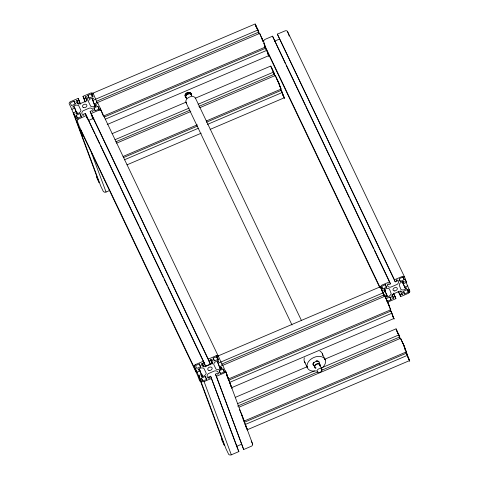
<?xml version="1.0" encoding="UTF-8"?>
<svg xmlns="http://www.w3.org/2000/svg" width="479" height="479" viewBox="0 0 479 479"><rect width="100%" height="100%" fill="white"/><g stroke="black" fill="none" stroke-linecap="round" stroke-linejoin="round"><path stroke-width="0.72" d="M93.255 119.085L91.178 113.505L98.943 110.194L100.147 108.847L100.159 108.092L97.512 102.536M225.459 371.494L222.783 365.339M202.898 376.985L201.767 374.303L198.761 375.584L225.998 448.811L228.764 454.517L229.896 455.032L231.112 454.9L238.877 451.583L210.622 376.207L208.82 376.979L209.227 377.835L208.79 378.021A1.084 0.79 -20.4 0 1 207.694 377.65L207.215 376.608A3.814 2.772 -20.4 0 1 207.491 374.674L207.778 374.177A2.449 1.778 -20.4 0 1 208.395 373.602L213.993 371.153A3.287 2.389 -20.4 0 1 215.7 370.86L216.718 371.051A3.814 2.772 -20.4 0 1 217.999 372.009L218.508 373.039A1.084 0.79 -20.4 0 1 218.077 374.057L217.64 374.255L217.227 373.392L215.424 374.159L243.685 449.536L251.667 446.099L252.487 445.266L252.667 444.123L225.429 370.896M87.669 119.037L86.376 115.553L77.951 119.319L77.245 120.942L79.269 126.384L196.354 372.009L194.306 366.387L194.737 365.255L195.689 364.489L203.455 361.178L205.533 366.758M263.468 40.919L265.444 47.008L103.29 116.14M380.554 286.544L381.769 290.597M408.587 291.855L407.797 289.424L403.593 291.214L404.611 293.962L408.419 292.178L407.617 289.843M225.465 371.459L224.22 372.997L216.448 376.308L243.685 449.536M263.438 41.014L264.779 39.494L272.551 36.182L389.637 281.808L390.415 283.909L388.613 284.682L388.301 283.837L387.739 284.119A1.084 0.742 -25.5 0 0 387.355 285.035L387.75 286.047A3.814 2.617 -25.5 0 0 389.086 287.047L389.876 287.208A2.461 1.688 -25.5 0 0 390.768 287.125L397.121 284.412A2.449 1.682 -25.5 0 0 397.768 283.843L398.085 283.352A3.814 2.617 -25.5 0 0 398.528 281.448L398.163 280.425A1.084 0.742 -25.5 0 0 397.151 280.071L396.708 280.251L397.025 281.095L395.223 281.862L277.353 34.129L285.364 30.752L286.717 30.77L287.442 31.327L404.527 276.952L406.551 282.394L403.552 283.676L402.582 281.652M380.524 286.64L381.865 285.119L389.637 281.808M409.701 292.064L408.467 293.28L400.701 296.591L398.127 291.196M409.665 292.142L409.826 291.208L405.875 281.712M282.754 94.794L284.496 98.339L281.323 90.315L206.431 122.247M231.956 388.194L230.519 385.26M247.613 430.28L245.577 426.112M221.927 364.01L384.08 294.878L380.392 286.849M409.737 361.124L406.599 353.119L244.446 422.25L247.541 430.19M93.86 118.157L88.25 120.6M195.689 364.489L195.6 364.537A2.311 1.676 -20.4 0 0 194.45 366.525L197.126 372.147L224.358 445.374L221.687 439.752A2.311 1.676 -20.4 0 1 221.759 438.95M205.192 366.297L210.419 364.07M80.508 104.009L78.185 98.375L70.329 101.734A2.311 1.676 -20.4 0 0 69.18 103.721L71.85 109.344L99.087 182.571L96.417 176.949A2.311 1.676 -20.4 0 1 96.489 176.146M85.064 101.907L82.993 96.327L90.759 93.016L91.974 92.878L93.225 93.549L97.429 103.284M74.089 101.153L70.934 102.5A1 0.724 -20.4 0 0 70.437 103.356L71.515 105.614L75.419 103.949L74.089 101.153L75.125 103.943M87.897 95.255L91.645 93.89L93.154 96.387L89.232 98.057L87.897 95.255L89.196 98.74M78.442 104.081L76.999 100.434L76.436 100.716A1.084 0.79 -20.4 0 0 76.131 101.644L76.64 102.674A3.814 2.772 -20.4 0 0 78.352 103.763L78.933 103.883A3.299 2.401 -20.4 0 0 80.083 103.727L85.975 101.213A3.299 2.401 -20.4 0 0 86.861 100.506L87.142 100.015A3.814 2.772 -20.4 0 0 87.418 98.075L86.938 97.033A1.084 0.79 -20.4 0 0 86.004 96.638L85.406 96.848L86.962 101.033M77.406 101.291L79.209 100.524M85.31 101.961L84.011 98.476L85.813 97.704L85.406 96.848M76.149 111.553L74.239 106.775L73.042 107.284L72.892 106.853A1.084 0.79 -20.4 0 1 73.604 106.015L75.059 105.404A3.814 2.772 -20.4 0 1 77.514 105.212L78.095 105.338A3.299 2.401 -20.4 0 1 78.825 105.901L80.903 110.326A2.449 1.778 -20.4 0 1 80.795 111.008L80.508 111.499A3.814 2.772 -20.4 0 1 78.736 113.11L77.293 113.739A1.084 0.79 -20.4 0 1 76.155 113.691L75.904 113.301L77.107 112.787L76.49 111.499L73.491 112.781L100.722 186.008L103.368 191.564C105.063 193.414 107.889 190.959 109.481 190.54M95.111 106.763L92.255 99.093L93.459 98.584L93.207 98.189A1.084 0.79 -20.4 0 0 92.076 98.141L90.627 98.77A3.814 2.772 -20.4 0 0 88.974 100.189L88.579 100.901A2.461 1.79 -20.4 0 0 88.477 101.626L90.657 106.164A2.449 1.778 -20.4 0 0 91.267 106.542L91.848 106.667A3.814 2.772 -20.4 0 0 94.303 106.476L95.758 105.871A1.084 0.79 -20.4 0 0 96.465 104.913L96.321 104.596L95.123 105.105L95.644 106.5M71.85 109.344L74.856 108.062M95.207 106.661L92.872 100.38L258.025 29.967L255.193 24.058M96.656 101.207L258.81 32.075L258.025 29.967M95.549 106.607L94.507 103.817L259.666 33.404L263.073 40.865M76.113 115.295L80.035 113.619L81.466 116.625L77.718 117.996L76.113 115.295L77.149 118.085M93.944 107.937L97.866 106.26L98.908 108.452L98.53 109.32L95.279 110.739L93.944 107.937L94.98 110.721M205.778 366.812L204.479 363.327L85.352 113.403L83.55 114.176L83.957 115.032L83.514 115.217A1.084 0.79 -20.4 0 1 82.424 114.846L81.945 113.804A3.814 2.772 -20.4 0 1 82.22 111.864L82.502 111.373A2.449 1.778 -20.4 0 1 83.118 110.799L88.723 108.35A3.287 2.389 -20.4 0 1 90.429 108.056L91.441 108.248A3.814 2.772 -20.4 0 1 92.722 109.206L93.231 110.236A1.084 0.79 -20.4 0 1 92.8 111.254L92.363 111.445L91.956 110.589L90.154 111.356L93.01 119.032M274.425 41.23L279.508 39.068M104.206 117.068L265.671 48.229L379.602 287.232M105.23 119.217L266.695 50.379L268.845 56.211M107.2 124.516L268.671 55.69M112.05 133.701L186.253 102.069M195.187 98.261L270.767 66.036L273.677 72.054L274.461 74.161L198.881 106.38M114.96 139.724L189.169 108.086M198.096 104.278L273.677 72.054M115.744 141.826L189.947 110.188M116.601 143.161L190.804 111.523M199.737 107.715L275.317 75.49L278.832 83.041M123.067 156.471L197.27 124.833M206.204 121.025L281.095 89.094L278.814 82.999M123.295 157.687L197.498 126.055M124.318 159.836L198.522 128.198M207.455 124.39L282.347 92.465M126.977 164.842L201.18 133.21M210.113 129.402L284.322 97.776M218.184 356.113L217.215 355.675L216.029 355.819L208.263 359.13L210.335 364.711M395.223 281.862L394.439 279.76L402.45 276.377L403.605 276.341L404.527 276.952M380.386 286.753L218.232 355.885L222.442 365.393M199.36 363.956L196.204 365.303A1 0.724 -20.4 0 0 195.707 366.16L196.785 368.417L200.695 366.752L199.36 363.956L200.659 367.441M213.173 358.058L216.915 356.693L218.43 359.19L214.508 360.861L213.173 358.058L214.209 360.849M203.719 366.884L202.27 363.238L201.707 363.519A1.084 0.79 -20.4 0 0 201.402 364.447L201.91 365.477A3.814 2.772 -20.4 0 0 203.629 366.567L204.204 366.686A3.299 2.401 -20.4 0 0 205.353 366.531L211.245 364.016A3.299 2.401 -20.4 0 0 212.131 363.31L212.419 362.819A3.814 2.772 -20.4 0 0 212.694 360.885L212.209 359.837A1.084 0.79 -20.4 0 0 211.275 359.442L210.676 359.651L211.975 363.136M202.677 364.094L204.479 363.327M210.58 364.764L209.287 361.28L211.089 360.513L210.676 359.651M382.541 288.975L386.463 287.304L385.439 284.556L381.853 286.304L382.541 288.975L381.571 286.951M400.27 281.418L404.192 279.742L403.396 277.598L402.528 277.299L399.252 278.67L400.27 281.418L399.306 279.389M384.421 288.747L385.062 290.094L383.859 290.609L383.763 290.178A1.084 0.742 -25.5 0 1 384.523 289.346L385.978 288.741A3.814 2.617 -25.5 0 1 388.355 288.538L388.9 288.657A3.299 2.263 -25.5 0 1 389.547 289.202L391.08 293.334A3.299 2.263 -25.5 0 1 390.96 294.208L390.642 294.699A3.814 2.617 -25.5 0 1 388.786 296.297L387.343 296.926A1.084 0.742 -25.5 0 1 386.254 296.884L386.05 296.501L387.254 295.986L384.853 290.675M201.683 375.051L199.515 369.578L198.312 370.093L198.168 369.656A1.084 0.79 -20.4 0 1 198.881 368.818L200.336 368.207A3.814 2.772 -20.4 0 1 202.785 368.016L203.365 368.141A3.299 2.401 -20.4 0 1 204.096 368.704L206.18 373.129A2.449 1.778 -20.4 0 1 206.066 373.812L205.784 374.303A3.814 2.772 -20.4 0 1 204.006 375.913L202.563 376.548A1.084 0.79 -20.4 0 1 201.425 376.494L201.18 376.105L202.377 375.59M220.124 368.872L217.532 361.896L218.729 361.388L218.484 360.992A1.084 0.79 -20.4 0 0 217.346 360.944L215.897 361.573A3.814 2.772 -20.4 0 0 214.245 362.992L213.85 363.705A2.461 1.79 -20.4 0 0 213.748 364.429L215.927 368.968A2.449 1.778 -20.4 0 0 216.544 369.345L217.119 369.471A3.814 2.772 -20.4 0 0 219.574 369.279L221.029 368.674A1.084 0.79 -20.4 0 0 221.741 367.716L221.597 367.399L220.394 367.908L220.915 369.303M383.128 292.382L385.529 291.358L385.062 290.094M197.126 372.147L200.126 370.866M220.22 368.764L218.143 363.184L383.302 292.777M383.781 296.004L386.787 294.723M403.552 283.676L403.079 282.412L404.282 281.903L404.162 281.598A1.084 0.742 -25.5 0 0 402.995 281.478L401.546 282.107A3.814 2.617 -25.5 0 0 399.971 283.334L399.45 284.179A3.287 2.251 -25.5 0 0 399.342 285.466L400.881 289.382A2.449 1.682 -25.5 0 0 401.438 289.747L401.983 289.861A3.814 2.617 -25.5 0 0 404.354 289.657L405.809 289.053A1.084 0.742 -25.5 0 0 406.581 288.107L406.473 287.795L405.27 288.304L404.803 287.041L407.803 285.765M220.819 369.411L219.783 366.621L384.936 296.208L388.008 302.86M201.384 378.099L205.305 376.422L206.736 379.428L202.994 380.799L201.384 378.099L202.419 380.889M219.214 370.74L223.136 369.064L224.178 371.255L223.807 372.123L220.55 373.542L219.214 370.74L220.25 373.53M400.432 291.022L402.031 294.561L402.599 294.28A1.084 0.742 -25.5 0 0 402.977 293.364L402.582 292.358A3.814 2.617 -25.5 0 0 401.037 291.298L400.492 291.178A2.449 1.682 -25.5 0 0 399.66 291.244L393.487 293.855A3.299 2.263 -25.5 0 0 392.57 294.561L392.247 295.046A3.814 2.617 -25.5 0 0 391.804 296.95L392.169 297.974A1.084 0.742 -25.5 0 0 393.031 298.357L393.624 298.148L393.313 297.303L395.115 296.537L393.504 293.166M400.701 296.591L399.917 294.489L401.719 293.723L402.031 294.561M387.547 302.321L386.152 298.651L390.062 296.986L391.08 299.722L387.924 301.069A1 0.689 -25.5 0 1 386.972 300.86M395.115 296.537L395.894 298.639L388.032 301.986A2.311 1.587 -25.5 0 1 387.355 302.105M211.646 378.356L203.874 381.667L202.431 381.769L201.408 381.134L198.761 375.584M227.794 377.332L228.561 378.943L390.714 309.811L388.062 302.836L389.14 305.812L387.804 303.009M392.966 316.745L394.109 319.062L390.948 311.033L228.794 380.164L231.89 388.104M229.818 382.314L391.972 313.182M231.788 387.613L393.948 318.493M235.261 397.384L307.404 366.627M324.582 359.304L396.037 328.839L399.731 336.965L321.403 370.357M237.488 403.701L314.44 370.89M321.313 367.962L398.953 334.863M237.578 406.096L317.972 371.824M239.123 407.132L400.588 338.294L403.707 345.048M243.194 418.886L244.212 421.029L406.372 351.897L404.102 345.844M245.47 424.4L407.623 355.268M247.439 429.699L409.599 360.579M237.111 446.141L241.23 444.386A3.287 2.389 -20.4 0 1 241.65 444.243M98.943 110.194L100.345 110.086L101.267 110.697L218.352 356.322M78.604 118.864L77.388 119.002L76.257 118.481L73.491 112.781M216.029 355.819L217.25 355.681M217.43 355.711L217.813 355.843M217.676 355.783L218.496 356.352M229.794 382.709L229.669 382.284M255.636 25.165L257.313 28.956M396.564 330.061L398.492 334.528M257.654 29.488L258.81 32.075M93.04 93.189L93.225 93.549M277.575 81.292L277.569 80.981M380.434 286.813L380.506 287.19M396.109 328.929L397.169 332.001M241.644 415.245L241.997 415.916M262.965 41.386L262.785 41.098L262.827 41.398M409.677 361.028L407.731 356.981M388.241 304.195L388.499 304.698M268.719 55.821L268.755 55.881A2.311 1.587 -25.5 0 0 268.917 56.073M268.192 54.816L267.468 52.69M271.359 67.383L273.473 72.413L272.407 70.168M283.849 96.902L281.975 92.369M247.014 428.939L245.062 424.388M407.455 355.388L407.623 355.681L406.599 353.119M245.302 424.514L245.47 424.813L245.32 424.37M226.345 373.83L226.836 374.853M404.947 279.023L406.551 282.394M408.809 289.041L409.773 291.064M402.911 277.042L404.192 279.742M407.258 289.28L408.539 291.98M407.108 289.508L408.395 292.208M402.228 281.646L404.803 287.041M402.055 281.556L405.27 288.304M403.647 291.939L404.611 293.962M396.378 279.748L397.025 281.095M277.353 34.129L394.439 279.76M398.63 291.789L399.917 294.489M285.556 63.929L272.551 36.182M286.197 65.276L305.177 105.087M305.818 106.44L329.624 156.376M330.265 157.723L349.245 197.54M349.886 198.887L373.692 248.823M374.333 250.17L390.415 283.909M393.642 293.92L394.289 295.268M394.93 296.615L395.894 298.639M392.026 294.603L393.313 297.303M392.337 295.447L393.624 298.148M385.176 284.604L386.463 287.304M389.792 297.022L391.08 299.722M384.565 289.334L385.529 291.358M385.002 291.262L387.254 295.986M381.033 288.196L383.098 293.13L382.026 290.891M386.781 300.261L387.966 302.764M384.08 294.878L382.925 292.292L383.386 293.603M256.487 27.525L257.289 29.207M263.953 43.601L264.36 44.457L264.192 44.014M389.223 306.404L389.631 307.261L389.158 306.099M264.42 44.864L379.955 287.238M389.696 307.668L390.714 309.811M266.144 49.493L266.665 50.654M266.037 49.445L266.534 50.493M391.594 313.086L393.337 317.098M392.612 315.829L393.469 317.625M274.461 74.161L273.377 71.856M399.731 336.965L398.809 334.833M278.179 82.292L279.52 85.094L278.515 82.442M397.678 332.971L398.48 334.653M403.456 345.096L404.791 347.898L403.791 345.245M279.604 85.687L280.011 86.543L279.479 85.244M280.071 86.95L281.095 89.094M405.599 350.287L406.372 351.897M406.958 354.574L409.252 359.927L408.264 357.915M282.706 94.513L283.562 96.309M322.355 353.777L325.283 359.915M301.513 320.637L195.492 98.219A5.227 3.587 -25.5 0 0 188.696 97.423A5.227 3.587 -25.5 0 0 186.517 103.344M319.744 364.968L321.894 369.477A2.617 1.79 -25.5 0 1 318.828 372.47A2.617 1.79 -25.5 0 1 317.745 369.554A2.617 1.79 -25.5 0 1 321.894 369.477M185.984 102.572L292.004 324.99M304.339 361.459L307.267 367.597M226.453 373.824L226.986 374.943M227.07 375.536L227.477 376.392L227.004 375.231M229.728 382.817L230.585 384.625M230.177 384.368L231.028 386.158M92.255 99.093L92.872 100.38M94.507 103.817L95.123 105.105M217.532 361.896L218.143 363.184M219.783 366.621L220.394 367.908M239.32 409.276L241.841 414.886M241.566 414.784L242.637 417.029M245.092 424.304L246.236 426.711M251.194 441.039L252.667 444.123M82.993 96.327L84.011 98.476M90.154 111.356L209.287 361.28M215.424 374.159L216.448 376.308M91.962 115.607L209.048 361.238M87.154 117.654L94.878 133.851M95.519 135.204L99.698 143.975M100.345 145.323L119.319 185.139M119.966 186.487L138.946 226.298M139.587 227.651L143.766 236.422M144.413 237.77L163.387 277.586M164.034 278.934L167.249 285.682M167.895 287.029L183.008 318.745M183.655 320.098L187.834 328.869M188.481 330.217L204.24 363.286M237.853 449.44L238.877 451.583M106.051 192.019L92.818 156.435M231.315 454.81L204.084 381.583M386.02 298.758L386.176 299.082M276.551 78.364L276.401 78.041L276.712 78.885M391.307 312.248L391.127 311.859M257.918 30.764L258.193 31.363M263.713 42.918L264.133 43.876M404.641 347.808L404.935 348.473M398.845 335.653L399.025 336.042M406.958 354.334L405.976 352.131M281.688 91.531L281.413 90.932M403.54 344.67L402.432 342.347L402.947 343.718M225.669 371.578L226.112 372.434M265.851 49.056L264.791 46.625M273.754 73.239L274.144 74.113M383.469 294.166L383.763 294.836M391.032 311.649L390.068 309.428M241.398 413.832L244.212 421.029M100.476 108.943L100.626 109.29M399.217 336.468L399.618 337.384M262.702 39.979L261.51 37.458L262.528 40.206M281.311 90.717L280.449 88.711M100.74 109.398L100.159 108.092M400.384 338.946L399.264 336.282M258.391 31.8L259.211 33.716M276.611 78.496L276.922 79.215M278.389 82.143L277.161 79.544L277.928 81.604M225.759 371.62L226.01 372.201M384.673 296.723L383.457 293.789M228.579 380.116L228.172 379.176M244.23 422.203L244.027 421.736M386.296 299.351L387.152 301.578M259.337 33.775L258.426 31.602M274.988 75.862L273.76 72.886M274.245 74.347L274.916 75.933M222.46 365.711L222.022 364.687M383.966 295.298L384.433 296.387M403.719 344.922L404.084 345.802M262.791 40.032L263.42 41.565M402.073 341.731L400.588 338.294M97.123 102.763L96.548 101.41M399.821 337.863L400.24 338.863M264.689 46.607L265.528 48.607M280.341 88.693L281.179 90.693M243.566 420.646L243.823 421.257M100.668 109.386L103.039 115.463M390.223 310.027L390.882 311.625M405.875 352.113L406.36 353.274M405 348.622L405.288 349.347M225.986 372.291L228.561 378.943M227.914 378.56L227.747 378.159M100.71 109.487L100.919 109.996M402.132 341.88L402.803 343.665M226.028 372.387L226.19 372.8M242.907 417.898L243.134 418.478M406.449 353.496L406.767 354.304M258.343 31.392L258.109 30.8M399.187 336.072L399.037 335.689M261.414 37.5L259.666 33.404M243.081 419.43L243.248 419.873M287.442 31.327L289.214 36.087M390.948 311.033L391.96 313.523M404.414 348.095L405.162 350.113M384.936 296.208L385.721 298.315M281.323 90.315L282.317 92.74M275.317 75.49L276.102 77.598M256.289 26.986L255.642 25.237M271.342 67.467L271.94 69.072M256.247 27.111L255.109 23.986L92.962 93.16M270.886 66.473L271.641 68.515M226.357 374.464L227.112 376.488M223.136 369.064L224.435 372.554M221.597 367.399L222.112 368.794M217.041 356.729L218.077 359.519M216.771 356.675L218.071 360.16M216.634 356.669L217.927 360.16M211.089 360.513L212.383 363.998M210.622 376.207L237.596 448.739M208.82 376.979L209.341 378.374M202.27 363.238L203.569 366.722M205.305 376.422L206.605 379.913M201.767 374.303L202.545 376.392M199.515 369.578L201.587 375.159M97.866 106.26L98.902 109.05M91.77 93.926L92.806 96.716M91.501 93.866L92.537 96.656M91.357 93.866L92.399 96.656M85.813 97.704L86.855 100.494M85.352 113.403L87.166 118.289M78.185 98.375L80.262 103.955M76.999 100.434L78.293 103.919M80.035 113.619L81.328 117.11M76.49 111.499L77.269 113.589M91.519 152.951L92.297 155.04M74.239 106.775L76.053 111.655M277.066 79.586L277.485 80.735M261.785 38.506L261.977 39.08M316.212 370.848A9.802 6.724 -25.5 0 1 307.482 363.441A9.802 6.724 -25.5 0 1 321.996 356.867A9.802 6.724 -25.5 0 1 321.391 368.501M319.978 351.131A9.802 6.724 -25.5 0 1 322.654 355.538M305.255 362.962A9.802 6.724 -25.5 0 1 304.375 357.783M314.068 365.92A3.269 2.239 -25.5 0 1 315.493 361.651A3.269 2.239 -25.5 0 1 319.265 363.699M185.846 96.932A3.269 2.239 -25.5 0 1 187.271 92.663A3.269 2.239 -25.5 0 1 191.049 94.71M186.571 98.177A3.137 2.15 -25.5 0 1 187.57 94.255A3.137 2.15 -25.5 0 1 191.666 95.435M186.481 98.261A3.269 2.239 -25.5 0 1 187.523 94.183A3.269 2.239 -25.5 0 1 191.792 95.411M186.253 97.788A3.269 2.239 -25.5 0 1 187.684 93.525A3.269 2.239 -25.5 0 1 191.456 95.572M185.876 97.339A3.137 2.15 -25.5 0 1 188.097 93.465A3.137 2.15 -25.5 0 1 191.337 95.572M185.463 96.477A3.137 2.15 -25.5 0 1 187.684 92.609A3.137 2.15 -25.5 0 1 190.929 94.716M313.416 365.196A3.269 2.239 -25.5 0 1 313.122 363.471A3.203 2.197 -25.5 0 0 313.068 364.094M313.434 362.831A3.269 2.239 -25.5 0 1 313.931 362.232A3.203 2.197 -25.5 0 0 313.488 362.843M316.134 361.052A3.269 2.239 -25.5 0 1 319.116 362.136M316.134 361.094A3.203 2.197 -25.5 0 1 318.757 361.669M315.799 368.333A3.203 2.197 -25.5 0 1 314.595 365.627A3.203 2.197 -25.5 0 1 318.397 363.579A3.203 2.197 -25.5 0 1 320.271 365.932M316.086 367.902A2.617 1.79 -25.5 0 1 315.098 365.693A2.617 1.79 -25.5 0 1 318.206 364.022A2.617 1.79 -25.5 0 1 319.733 365.944M200.551 381.434A2.311 1.587 -25.5 0 1 199.659 380.883L197.605 375.374L80.52 129.749L82.58 135.258A2.311 1.587 -25.5 0 0 82.741 135.443M269.366 56.348A2.311 1.587 -25.5 0 1 269.12 56.229M394.588 290.927A2.287 1.569 -25.5 0 0 397.271 288.304A2.287 1.569 -25.5 0 0 393.642 288.37A2.287 1.569 -25.5 0 0 394.588 290.927M83.699 107.637A2.287 1.665 -20.4 0 0 86.897 105.464A2.287 1.665 -20.4 0 0 83.448 104.721A2.287 1.665 -20.4 0 0 83.699 107.637M208.976 370.441A2.287 1.665 -20.4 0 0 212.167 368.267A2.287 1.665 -20.4 0 0 208.718 367.525A2.287 1.665 -20.4 0 0 208.976 370.441"/></g></svg>
